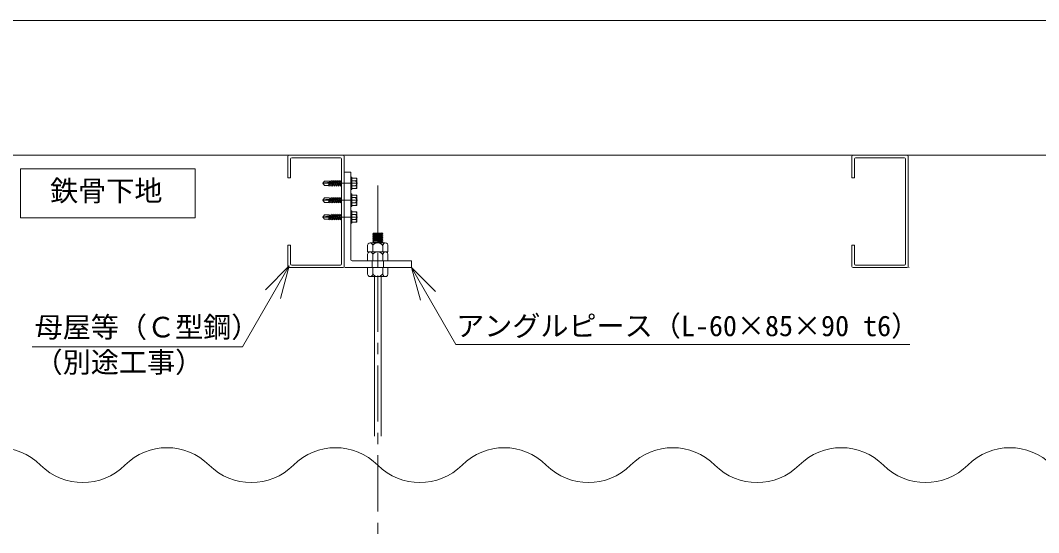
# Model space of a CAD drawing. Units: millimetres at full size, sheet at 1:10; details may follow other scales. Extents: x -2077 to 2023, y -1433 to 1417.
# Drawn here: x 409 to 1315, y 961 to 1417 of the extents above; entities that cross this region are included whole.
import ezdxf
from ezdxf.enums import TextEntityAlignment as Align

# ---------------------------------------------------------------- set-up
doc = ezdxf.new("R2010")
doc.units = ezdxf.units.MM
doc.header["$LTSCALE"] = 10
doc.linetypes.add('CHAIN1', pattern=[8, 5, -1, 1, -1])
for name, color, linetype, lineweight in [('1-0_断面', 7, 'Continuous', 9), ('1-1_寸法', 7, 'Continuous', 9), ('1-2_文字', 7, 'Continuous', 9), ('F-0_図枠', 7, 'Continuous', 9)]:
    doc.layers.add(name, color=color, linetype=linetype, lineweight=lineweight)
doc.styles.add('ＭＳ ゴシック', font='')
doc.styles.get('ＭＳ ゴシック').set_extended_font_data('MS Gothic')

msp = doc.modelspace()

# ---------------------------------------------------------------- linework, layer by layer
at = {"layer": '1-0_断面'}
for p, q in [((-253.81, 1297.18), (1689.45, 1297.18)), ((647.48, 1296.18), (647.48, 1277.18)), ((648.48, 1297.18), (696.48, 1297.18)), ((697.48, 1296.18), (697.48, 1198.18)), ((1149.26, 1296.18), (1149.26, 1277.18)), ((1150.26, 1297.18), (1198.26, 1297.18)), ((1199.26, 1296.18), (1199.26, 1198.18)), ((649.78, 1293.88), (649.78, 1277.18)), ((694.18, 1294.88), (650.78, 1294.88)), ((695.18, 1200.48), (695.18, 1293.88)), ((1151.56, 1293.88), (1151.56, 1277.18)), ((1195.96, 1294.88), (1152.56, 1294.88)), ((1196.96, 1200.48), (1196.96, 1293.88)), ((697.48, 1198.18), (697.48, 1282.18)), ((697.48, 1282.18), (703.48, 1282.18)), ((697.48, 1282.18), (703.48, 1282.18)), ((697.48, 1282.18), (703.48, 1282.18)), ((703.48, 1204.18), (703.48, 1282.18)), ((647.48, 1277.18), (649.78, 1277.18)), ((1149.26, 1277.18), (1151.56, 1277.18)), ((1199.26, 1198.18), (1199.26, 1267.18)), ((647.48, 1217.18), (649.78, 1217.18)), ((647.48, 1198.18), (647.48, 1217.18)), ((649.78, 1200.48), (649.78, 1217.18)), ((718.35, 1217.15), (718.35, 1211.18)), ((720.6, 1219.18), (734.1, 1219.18)), ((722.85, 1216.68), (722.85, 1211.18)), ((731.85, 1216.68), (731.85, 1211.18)), ((736.35, 1217.15), (736.35, 1211.18)), ((1149.26, 1217.18), (1151.56, 1217.18)), ((1149.26, 1198.18), (1149.26, 1217.18)), ((1151.56, 1200.48), (1151.56, 1217.18)), ((718.35, 1211.18), (720.6, 1211.18)), ((718.35, 1209.15), (718.35, 1203.18)), ((720.6, 1211.18), (734.1, 1211.18)), ((722.85, 1208.68), (722.85, 1203.18)), ((731.85, 1208.68), (731.85, 1203.18)), ((734.1, 1211.18), (736.35, 1211.18)), ((736.35, 1209.15), (736.35, 1203.18)), ((648.48, 1197.18), (673.24, 1197.18)), ((650.78, 1199.48), (694.18, 1199.48)), ((673.24, 1197.18), (696.48, 1197.18)), ((698.48, 1197.18), (757.48, 1197.18)), ((718.35, 1203.18), (736.35, 1203.18)), ((718.35, 1191.2), (718.35, 1197.18)), ((722.48, 1203.18), (722.48, 1197.18)), ((722.85, 1191.68), (722.85, 1197.18)), ((727.48, 1203.18), (727.48, 1197.18)), ((727.48, 1203.18), (727.48, 1197.18)), ((727.48, 1203.18), (727.48, 1197.18)), ((731.85, 1191.68), (731.85, 1197.18)), ((732.48, 1203.18), (732.48, 1197.18)), ((736.35, 1191.2), (736.35, 1197.18)), ((757.48, 1203.18), (757.48, 1197.18)), ((757.48, 1203.18), (757.48, 1197.18)), ((1152.56, 1199.48), (1195.96, 1199.48)), ((720.6, 1189.18), (734.1, 1189.18)), ((720.6, 1189.18), (734.1, 1189.18)), ((724.35, 1047.18), (724.35, 1189.18)), ((730.35, 1047.18), (730.35, 1189.18))]:
    msp.add_line(p, q, dxfattribs=at)
at = {"layer": '1-0_断面', "color": 4}
for p, q in [((703.48, 1277.68), (704.28, 1277.68)), ((704.28, 1266.68), (704.28, 1277.68)), ((680.12, 1270.14), (678.48, 1272.18)), ((680.04, 1274.16), (678.49, 1272.18)), ((683.71, 1274.16), (680.04, 1274.16)), ((683.58, 1270.14), (680.12, 1270.14)), ((683.54, 1270.4), (684.02, 1272.18)), ((684.81, 1273.64), (683.71, 1274.16)), ((685.41, 1273.07), (684.09, 1272.83)), ((684.13, 1273.96), (686.24, 1273.96)), ((684.31, 1270.4), (684.79, 1272.18)), ((684.44, 1270.85), (685.41, 1270.85)), ((685.41, 1273.07), (684.81, 1273.64)), ((684.96, 1273.5), (686.12, 1273.5)), ((686.06, 1270.4), (687.02, 1273.96)), ((686.06, 1270.4), (687.04, 1270.4)), ((686.18, 1270.85), (687.16, 1270.85)), ((686.9, 1273.5), (687.87, 1273.5)), ((687.02, 1273.96), (687.99, 1273.96)), ((687.04, 1270.4), (687.99, 1273.96)), ((687.81, 1270.4), (688.77, 1273.96)), ((687.81, 1270.4), (688.79, 1270.4)), ((687.93, 1270.85), (688.91, 1270.85)), ((688.64, 1273.5), (689.62, 1273.5)), ((688.77, 1273.96), (689.74, 1273.96)), ((688.79, 1270.4), (689.74, 1273.96)), ((689.56, 1270.4), (690.52, 1273.96)), ((689.56, 1270.4), (690.53, 1270.4)), ((689.68, 1270.85), (690.66, 1270.85)), ((690.39, 1273.5), (690.68, 1273.5)), ((690.52, 1273.96), (690.66, 1273.96)), ((690.53, 1270.4), (690.61, 1270.69)), ((690.53, 1270.4), (690.68, 1269.86)), ((690.68, 1270.94), (691.49, 1273.96)), ((690.68, 1273.96), (691.49, 1273.96)), ((690.68, 1273.5), (691.37, 1273.5)), ((690.68, 1269.86), (690.73, 1269.68)), ((690.73, 1269.68), (691.31, 1270.4)), ((691.31, 1270.4), (692.27, 1273.96)), ((691.31, 1270.4), (692.28, 1270.4)), ((691.43, 1270.85), (692.41, 1270.85)), ((692.14, 1273.5), (693.12, 1273.5)), ((692.27, 1273.96), (693.24, 1273.96)), ((692.28, 1270.4), (693.24, 1273.96)), ((693.06, 1270.4), (694.02, 1273.96)), ((693.06, 1270.4), (694.03, 1270.4)), ((693.18, 1270.85), (694.16, 1270.85)), ((693.24, 1273.96), (693.82, 1274.68)), ((693.82, 1274.68), (694.02, 1273.96)), ((693.82, 1274.68), (694.02, 1273.96)), ((693.89, 1273.5), (694.87, 1273.5)), ((693.89, 1273.5), (694.48, 1273.5)), ((694.02, 1273.96), (694.99, 1273.96)), ((694.02, 1273.96), (694.48, 1273.96)), ((694.03, 1270.4), (694.99, 1273.96)), ((694.03, 1270.4), (694.48, 1272.06)), ((694.81, 1270.4), (695.18, 1271.79)), ((694.81, 1270.4), (695.18, 1270.4)), ((694.93, 1270.85), (695.18, 1270.85)), ((694.99, 1273.96), (695.18, 1274.2)), ((703.48, 1267.84), (703.48, 1276.52)), ((708.48, 1276.78), (704.28, 1276.78)), ((707.42, 1274.45), (704.28, 1274.45)), ((707.42, 1269.9), (704.28, 1269.9)), ((708.68, 1267.78), (708.68, 1276.58)), ((693.24, 1258.96), (693.82, 1259.68)), ((693.82, 1259.68), (694.02, 1258.96)), ((693.82, 1259.68), (694.02, 1258.96)), ((703.48, 1266.68), (704.28, 1266.68)), ((703.48, 1262.68), (704.28, 1262.68)), ((703.48, 1252.84), (703.48, 1261.52)), ((708.48, 1267.58), (704.28, 1267.58)), ((704.28, 1251.68), (704.28, 1262.68)), ((708.48, 1261.78), (704.28, 1261.78)), ((707.42, 1259.45), (704.28, 1259.45)), ((708.68, 1252.78), (708.68, 1261.58)), ((680.12, 1255.14), (678.48, 1257.18)), ((680.04, 1259.16), (678.49, 1257.18)), ((683.71, 1259.16), (680.04, 1259.16)), ((683.58, 1255.14), (680.12, 1255.14)), ((683.54, 1255.4), (684.02, 1257.18)), ((684.81, 1258.64), (683.71, 1259.16)), ((685.41, 1258.07), (684.09, 1257.83)), ((684.13, 1258.96), (686.24, 1258.96)), ((684.31, 1255.4), (684.79, 1257.18)), ((684.44, 1255.85), (685.41, 1255.85)), ((685.41, 1258.07), (684.81, 1258.64)), ((684.96, 1258.5), (686.12, 1258.5)), ((686.06, 1255.4), (687.02, 1258.96)), ((686.06, 1255.4), (687.04, 1255.4)), ((686.18, 1255.85), (687.16, 1255.85)), ((686.9, 1258.5), (687.87, 1258.5)), ((687.02, 1258.96), (687.99, 1258.96)), ((687.04, 1255.4), (687.99, 1258.96)), ((687.81, 1255.4), (688.77, 1258.96)), ((687.81, 1255.4), (688.79, 1255.4)), ((687.93, 1255.85), (688.91, 1255.85)), ((688.64, 1258.5), (689.62, 1258.5)), ((688.77, 1258.96), (689.74, 1258.96)), ((688.79, 1255.4), (689.74, 1258.96)), ((689.56, 1255.4), (690.52, 1258.96)), ((689.56, 1255.4), (690.53, 1255.4)), ((689.68, 1255.85), (690.66, 1255.85)), ((690.39, 1258.5), (690.68, 1258.5)), ((690.52, 1258.96), (690.66, 1258.96)), ((690.53, 1255.4), (690.61, 1255.69)), ((690.53, 1255.4), (690.68, 1254.86)), ((690.68, 1255.94), (691.49, 1258.96)), ((690.68, 1258.96), (691.49, 1258.96)), ((690.68, 1258.5), (691.37, 1258.5)), ((690.68, 1254.86), (690.73, 1254.68)), ((690.73, 1254.68), (691.31, 1255.4)), ((691.31, 1255.4), (692.27, 1258.96)), ((691.31, 1255.4), (692.28, 1255.4)), ((691.43, 1255.85), (692.41, 1255.85)), ((692.14, 1258.5), (693.12, 1258.5)), ((692.27, 1258.96), (693.24, 1258.96)), ((692.28, 1255.4), (693.24, 1258.96)), ((693.06, 1255.4), (694.02, 1258.96)), ((693.06, 1255.4), (694.03, 1255.4)), ((693.18, 1255.85), (694.16, 1255.85)), ((693.89, 1258.5), (694.87, 1258.5)), ((693.89, 1258.5), (694.48, 1258.5)), ((694.02, 1258.96), (694.99, 1258.96)), ((694.02, 1258.96), (694.48, 1258.96)), ((694.03, 1255.4), (694.99, 1258.96)), ((694.03, 1255.4), (694.48, 1257.06)), ((694.81, 1255.4), (695.18, 1256.79)), ((694.81, 1255.4), (695.18, 1255.4)), ((694.93, 1255.85), (695.18, 1255.85)), ((694.99, 1258.96), (695.18, 1259.2)), ((703.48, 1251.68), (704.28, 1251.68)), ((707.42, 1254.9), (704.28, 1254.9)), ((708.48, 1252.58), (704.28, 1252.58)), ((680.12, 1240.14), (678.48, 1242.18)), ((680.04, 1244.16), (678.49, 1242.18)), ((683.71, 1244.16), (680.04, 1244.16)), ((683.54, 1240.4), (684.02, 1242.18)), ((684.81, 1243.64), (683.71, 1244.16)), ((685.41, 1243.07), (684.09, 1242.83)), ((684.13, 1243.96), (686.24, 1243.96)), ((684.31, 1240.4), (684.79, 1242.18)), ((685.41, 1243.07), (684.81, 1243.64)), ((684.96, 1243.5), (686.12, 1243.5)), ((686.06, 1240.4), (687.02, 1243.96)), ((686.9, 1243.5), (687.87, 1243.5)), ((687.02, 1243.96), (687.99, 1243.96)), ((687.04, 1240.4), (687.99, 1243.96)), ((687.81, 1240.4), (688.77, 1243.96)), ((688.64, 1243.5), (689.62, 1243.5)), ((688.77, 1243.96), (689.74, 1243.96)), ((688.79, 1240.4), (689.74, 1243.96)), ((689.56, 1240.4), (690.52, 1243.96)), ((690.39, 1243.5), (690.68, 1243.5)), ((690.52, 1243.96), (690.66, 1243.96)), ((690.68, 1240.94), (691.49, 1243.96)), ((690.68, 1243.96), (691.49, 1243.96)), ((690.68, 1243.5), (691.37, 1243.5)), ((691.31, 1240.4), (692.27, 1243.96)), ((692.14, 1243.5), (693.12, 1243.5)), ((692.27, 1243.96), (693.24, 1243.96)), ((692.28, 1240.4), (693.24, 1243.96)), ((693.06, 1240.4), (694.02, 1243.96)), ((693.24, 1243.96), (693.82, 1244.68)), ((693.82, 1244.68), (694.02, 1243.96)), ((693.82, 1244.68), (694.02, 1243.96)), ((693.89, 1243.5), (694.87, 1243.5)), ((693.89, 1243.5), (694.48, 1243.5)), ((694.02, 1243.96), (694.99, 1243.96)), ((694.02, 1243.96), (694.48, 1243.96)), ((694.03, 1240.4), (694.99, 1243.96)), ((694.03, 1240.4), (694.48, 1242.06)), ((694.81, 1240.4), (695.18, 1241.79)), ((694.99, 1243.96), (695.18, 1244.2)), ((703.48, 1247.68), (704.28, 1247.68)), ((703.48, 1237.84), (703.48, 1246.52)), ((704.28, 1236.68), (704.28, 1247.68)), ((708.48, 1246.78), (704.28, 1246.78)), ((707.42, 1244.45), (704.28, 1244.45)), ((708.68, 1237.78), (708.68, 1246.58)), ((683.58, 1240.14), (680.12, 1240.14)), ((684.44, 1240.85), (685.41, 1240.85)), ((686.06, 1240.4), (687.04, 1240.4)), ((686.18, 1240.85), (687.16, 1240.85)), ((687.81, 1240.4), (688.79, 1240.4)), ((687.93, 1240.85), (688.91, 1240.85)), ((689.56, 1240.4), (690.53, 1240.4)), ((689.68, 1240.85), (690.66, 1240.85)), ((690.53, 1240.4), (690.61, 1240.69)), ((690.53, 1240.4), (690.68, 1239.86)), ((690.68, 1239.86), (690.73, 1239.68)), ((690.73, 1239.68), (691.31, 1240.4)), ((691.31, 1240.4), (692.28, 1240.4)), ((691.43, 1240.85), (692.41, 1240.85)), ((693.06, 1240.4), (694.03, 1240.4)), ((693.18, 1240.85), (694.16, 1240.85)), ((694.81, 1240.4), (695.18, 1240.4)), ((694.93, 1240.85), (695.18, 1240.85)), ((703.48, 1236.68), (704.28, 1236.68)), ((707.42, 1239.9), (704.28, 1239.9)), ((708.48, 1237.58), (704.28, 1237.58)), ((722.85, 1227.14), (723.65, 1227.78)), ((731.85, 1227.51), (722.85, 1227.14)), ((722.85, 1227.14), (723.65, 1226.63)), ((722.85, 1225.99), (723.65, 1226.63)), ((731.85, 1226.36), (722.85, 1225.99)), ((722.85, 1225.99), (723.65, 1225.48)), ((722.85, 1224.84), (723.65, 1225.48)), ((731.85, 1225.21), (722.85, 1224.84)), ((722.85, 1224.84), (723.65, 1224.33)), ((722.85, 1223.69), (723.65, 1224.33)), ((731.85, 1224.06), (722.85, 1223.69)), ((722.85, 1223.69), (723.65, 1223.18)), ((731.05, 1228.08), (723.65, 1227.78)), ((731.05, 1226.93), (723.65, 1226.63)), ((731.05, 1225.78), (723.65, 1225.48)), ((731.05, 1224.63), (723.65, 1224.33)), ((731.05, 1223.48), (723.65, 1223.18)), ((731.85, 1227.51), (731.05, 1228.08)), ((731.85, 1227.51), (731.05, 1226.93)), ((731.85, 1226.36), (731.05, 1226.93)), ((731.85, 1226.36), (731.05, 1225.78)), ((731.85, 1225.21), (731.05, 1225.78)), ((731.85, 1225.21), (731.05, 1224.63)), ((731.85, 1224.06), (731.05, 1224.63)), ((731.85, 1224.06), (731.05, 1223.48)), ((731.85, 1222.91), (731.05, 1223.48)), ((722.85, 1222.54), (723.65, 1223.18)), ((731.85, 1222.91), (722.85, 1222.54)), ((722.85, 1222.54), (723.65, 1222.03)), ((722.85, 1221.39), (723.65, 1222.03)), ((731.85, 1221.76), (722.85, 1221.39)), ((722.85, 1221.39), (723.65, 1220.88)), ((722.85, 1220.24), (723.65, 1220.88)), ((731.85, 1220.61), (722.85, 1220.24)), ((722.85, 1220.24), (723.65, 1219.73)), ((722.96, 1219.18), (723.65, 1219.73)), ((731.05, 1222.33), (723.65, 1222.03)), ((731.05, 1221.18), (723.65, 1220.88)), ((731.05, 1220.03), (723.65, 1219.73)), ((731.85, 1219.46), (724.89, 1219.18)), ((731.85, 1222.91), (731.05, 1222.33)), ((731.85, 1221.76), (731.05, 1222.33)), ((731.85, 1221.76), (731.05, 1221.18)), ((731.85, 1220.61), (731.05, 1221.18)), ((731.85, 1220.61), (731.05, 1220.03)), ((731.85, 1219.46), (731.05, 1220.03)), ((731.85, 1219.46), (731.46, 1219.18))]:
    msp.add_line(p, q, dxfattribs=at)
at = {"layer": '1-0_断面', "color": 4, "linetype": 'CHAIN1'}
for p, q in [((709.39, 1272.18), (678.07, 1272.18)), ((727.35, 1270.18), (727.35, 382.88)), ((709.39, 1257.18), (678.07, 1257.18)), ((709.39, 1242.18), (678.07, 1242.18))]:
    msp.add_line(p, q, dxfattribs=at)
at = {"layer": '1-0_断面', "color": 4}
for points in [[(683.54, 1270.4), (683.73, 1269.68), (684.31, 1270.4)], [(684.02, 1272.18), (684.6, 1272.9), (684.79, 1272.18)], [(684.31, 1270.4), (685.29, 1270.4), (686.24, 1273.96)], [(685.29, 1270.4), (685.48, 1269.68), (686.06, 1270.4)], [(686.24, 1273.96), (686.82, 1274.68), (687.02, 1273.96)], [(687.04, 1270.4), (687.23, 1269.68), (687.81, 1270.4)], [(687.99, 1273.96), (688.57, 1274.68), (688.77, 1273.96)], [(688.79, 1270.4), (688.98, 1269.68), (689.56, 1270.4)], [(689.74, 1273.96), (690.32, 1274.68), (690.52, 1273.96)], [(691.49, 1273.96), (692.07, 1274.68), (692.27, 1273.96)], [(692.28, 1270.4), (692.48, 1269.68), (693.06, 1270.4)], [(694.03, 1270.4), (694.23, 1269.68), (694.81, 1270.4)], [(694.03, 1270.4), (694.23, 1269.68), (694.48, 1269.99)], [(686.24, 1258.96), (686.82, 1259.68), (687.02, 1258.96)], [(687.99, 1258.96), (688.57, 1259.68), (688.77, 1258.96)], [(689.74, 1258.96), (690.32, 1259.68), (690.52, 1258.96)], [(691.49, 1258.96), (692.07, 1259.68), (692.27, 1258.96)], [(683.54, 1255.4), (683.73, 1254.68), (684.31, 1255.4)], [(684.02, 1257.18), (684.6, 1257.9), (684.79, 1257.18)], [(684.31, 1255.4), (685.29, 1255.4), (686.24, 1258.96)], [(685.29, 1255.4), (685.48, 1254.68), (686.06, 1255.4)], [(687.04, 1255.4), (687.23, 1254.68), (687.81, 1255.4)], [(688.79, 1255.4), (688.98, 1254.68), (689.56, 1255.4)], [(692.28, 1255.4), (692.48, 1254.68), (693.06, 1255.4)], [(694.03, 1255.4), (694.23, 1254.68), (694.81, 1255.4)], [(694.03, 1255.4), (694.23, 1254.68), (694.48, 1254.99)], [(684.02, 1242.18), (684.6, 1242.9), (684.79, 1242.18)], [(684.31, 1240.4), (685.29, 1240.4), (686.24, 1243.96)], [(686.24, 1243.96), (686.82, 1244.68), (687.02, 1243.96)], [(687.99, 1243.96), (688.57, 1244.68), (688.77, 1243.96)], [(689.74, 1243.96), (690.32, 1244.68), (690.52, 1243.96)], [(691.49, 1243.96), (692.07, 1244.68), (692.27, 1243.96)], [(683.54, 1240.4), (683.73, 1239.68), (684.31, 1240.4)], [(685.29, 1240.4), (685.48, 1239.68), (686.06, 1240.4)], [(687.04, 1240.4), (687.23, 1239.68), (687.81, 1240.4)], [(688.79, 1240.4), (688.98, 1239.68), (689.56, 1240.4)], [(692.28, 1240.4), (692.48, 1239.68), (693.06, 1240.4)], [(694.03, 1240.4), (694.23, 1239.68), (694.81, 1240.4)], [(694.03, 1240.4), (694.23, 1239.68), (694.48, 1239.99)]]:
    msp.add_lwpolyline(points, dxfattribs=at)
at = {"layer": '1-0_断面'}
for points in [[(704.48, 1203.18), (757.48, 1203.18), (757.48, 1197.18)], [(1150.26, 1197.18), (1175.02, 1197.18), (1198.26, 1197.18)]]:
    msp.add_lwpolyline(points, dxfattribs=at)
for centre, radius, start, end in [((648.48, 1296.18), 1, 90, 180), ((696.48, 1296.18), 1, 0, 90), ((1150.26, 1296.18), 1, 90, 180), ((1198.26, 1296.18), 1, 0, 90), ((650.78, 1293.88), 1, 90, 180), ((694.18, 1293.88), 1, 0, 90), ((1152.56, 1293.88), 1, 90, 180), ((1195.96, 1293.88), 1, 0, 90), ((720.6, 1216.91), 2.26, 353.97439, 173.97475), ((727.35, 1213.88), 5.3, 31.89078, 148.10921), ((734.1, 1216.91), 2.26, 6.02525, 186.02559), ((720.6, 1208.91), 2.26, 353.97439, 173.97475), ((727.35, 1205.88), 5.3, 31.89078, 148.10921), ((734.1, 1208.91), 2.26, 6.02525, 186.02559), ((648.48, 1198.18), 1, 180, 270), ((650.78, 1200.48), 1, 180, 270), ((694.18, 1200.48), 1, 270, 0), ((696.48, 1198.18), 1, 270, 0), ((698.48, 1198.18), 1, 180, 270), ((704.48, 1204.18), 1, 180, 270), ((1150.26, 1198.18), 1, 180, 270), ((1152.56, 1200.48), 1, 180, 270), ((1195.96, 1200.48), 1, 270, 0), ((1198.26, 1198.18), 1, 270, 0), ((1200.26, 1198.18), 1, 180, 270), ((720.6, 1191.44), 2.26, 186.02525, 6.02561), ((727.35, 1194.48), 5.3, 211.89079, 328.10922), ((734.1, 1191.44), 2.26, 173.97441, 353.97475)]:
    msp.add_arc(centre, radius, start, end, dxfattribs=at)
at = {"layer": '1-0_断面', "color": 4}
for centre, radius, start, end in [((683.74, 1251.49), 21.35, 89.06783, 104.2543), ((707.54, 1275.59), 1.15, 263.97439, 98.42494), ((706, 1272.18), 2.68, 301.89078, 58.10921), ((707.54, 1268.76), 1.15, 276.02525, 96.02559), ((708.48, 1276.58), 0.2, 0, 90), ((707.54, 1260.59), 1.15, 263.97439, 98.42494), ((706, 1257.18), 2.68, 301.89078, 58.10921), ((708.48, 1267.78), 0.2, 270, 0), ((708.48, 1261.58), 0.2, 0, 90), ((683.74, 1236.49), 21.35, 89.06783, 104.2543), ((707.54, 1253.76), 1.15, 276.02525, 96.02559), ((708.48, 1252.78), 0.2, 270, 0), ((683.74, 1221.49), 21.35, 89.06783, 104.2543), ((707.54, 1245.59), 1.15, 263.97439, 98.42494), ((706, 1242.18), 2.68, 301.89078, 58.10921), ((708.48, 1246.58), 0.2, 0, 90), ((707.54, 1238.76), 1.15, 276.02525, 96.02559), ((708.48, 1237.78), 0.2, 270, 0)]:
    msp.add_arc(centre, radius, start, end, dxfattribs=at)
at = {"layer": '1-1_寸法'}
for centre, start, end in [((389.85, 983.93), 45, 135), ((539.85, 983.93), 45, 135), ((689.85, 983.93), 45, 135), ((839.85, 983.93), 45, 135), ((989.85, 983.93), 45, 135), ((1139.85, 983.93), 45, 135), ((1289.85, 983.93), 45, 135), ((464.85, 1058.93), 225, 315), ((614.85, 1058.93), 225, 315), ((764.85, 1058.93), 225, 315), ((914.85, 1058.93), 225, 315), ((1064.85, 1058.93), 225, 315), ((1214.85, 1058.93), 225, 315)]:
    msp.add_arc(centre, 53.03, start, end, dxfattribs=at)
at = {"layer": '1-2_文字'}
for p, q in [((409.45, 1241.56), (409.45, 1285.11)), ((409.45, 1285.11), (564.77, 1285.11)), ((564.77, 1285.11), (564.77, 1241.56)), ((564.77, 1241.56), (409.45, 1241.56)), ((606.94, 1126.55), (648.61, 1198.73)), ((648.61, 1198.73), (627.39, 1177.51)), ((648.61, 1198.73), (640.84, 1169.75)), ((757.48, 1197.18), (765.25, 1168.2)), ((757.48, 1197.18), (778.7, 1175.96)), ((796.93, 1128.85), (757.48, 1197.18)), ((419.88, 1126.55), (606.94, 1126.55)), ((796.93, 1128.85), (1200.78, 1128.85))]:
    msp.add_line(p, q, dxfattribs=at)
at = {"layer": 'F-0_図枠'}
msp.add_line((2022.57, 1417.18), (-2077.43, 1417.18), dxfattribs=at)

# ---------------------------------------------------------------- texts
at = {"layer": '1-2_文字', "style": 'ＭＳ ゴシック'}
for s, p in [('鉄骨下地', (435.78, 1250.88)), ('母屋等（Ｃ型鋼）', (422.03, 1129.55)), ('アングルピース（L-60×85×90 t6）', (797.09, 1130.67)), ('（別途工事）', (422.03, 1098.34))]:
    msp.add_text(s, height=18.33, dxfattribs=at).set_placement(p, align=Align.BOTTOM_LEFT)

doc.saveas('drawing.dxf')
